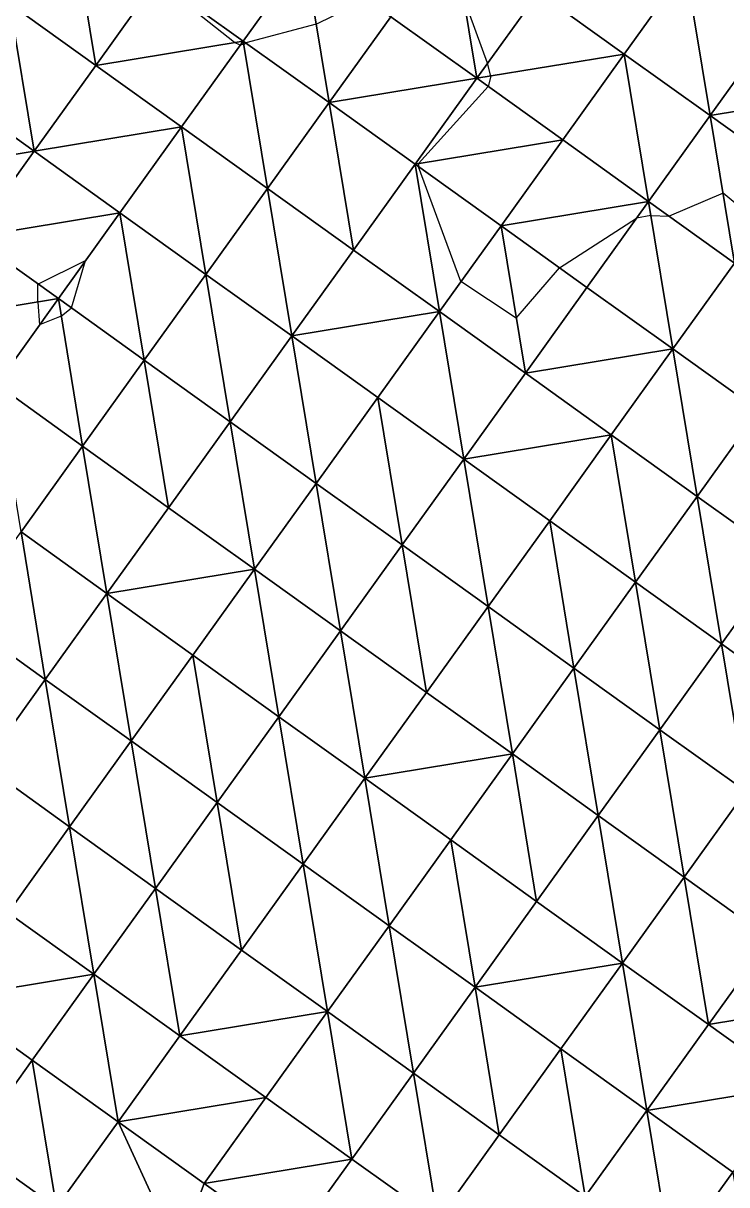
# Model space of a CAD drawing. Extents: x 452550 to 453808, y 451368 to 453069.
# Drawn here: x 453078.1 to 453144.6, y 452437.3 to 452547.2 of the extents above; entities that cross this region are included whole.
import ezdxf

# ---------------------------------------------------------------- set-up
doc = ezdxf.new("R2010")
doc.units = 0
doc.header["$LTSCALE"] = 0.35
doc.header["$MEASUREMENT"] = 0
doc.linetypes.add('DASHED', pattern=[5442.857143, 3628.571429, -1814.285714])
doc.layers.add('Default', color=42, linetype='Continuous', lineweight=25)
doc.layers.add('FPS_Contours-Minor', color=40, linetype='DASHED', lineweight=25)

msp = doc.modelspace()

# ---------------------------------------------------------------- linework, layer by layer
at = {"layer": 'Default', "color": 8, "linetype": 'Continuous', "lineweight": 25}
for points in [[(453084.92, 452543.22, 14.03), (453076.79, 452549.05, 14.04), (453082.62, 452557.18, 14.03)], [(453090.74, 452551.35, 14), (453084.92, 452543.22, 14.03), (453082.62, 452557.18, 14.03)], [(453120.95, 452541.99, 14.01), (453112.82, 452547.82, 14.02), (453118.65, 452555.95, 13.99)], [(453126.78, 452550.12, 13.97), (453120.95, 452541.99, 14.01), (453118.65, 452555.95, 13.99)], [(453098.87, 452545.52, 14), (453090.74, 452551.35, 14), (453104.7, 452553.65, 13.96)], [(453107, 452539.69, 14.05), (453098.87, 452545.52, 14), (453104.7, 452553.65, 13.96)], [(453112.82, 452547.82, 14.02), (453107, 452539.69, 14.05), (453104.7, 452553.65, 13.96)], [(453148.86, 452546.59, 14), (453140.73, 452552.42, 13.89), (453149.36, 452553.77, 13.92)], [(453134.9, 452544.29, 13.93), (453126.78, 452550.12, 13.97), (453140.73, 452552.42, 13.89)], [(453143.03, 452538.46, 13.99), (453134.9, 452544.29, 13.93), (453140.73, 452552.42, 13.89)], [(453148.86, 452546.59, 14), (453143.03, 452538.46, 13.99), (453140.73, 452552.42, 13.89)], [(453098.87, 452545.52, 14), (453084.92, 452543.22, 14.03), (453090.74, 452551.35, 14)], [(453134.9, 452544.29, 13.93), (453120.95, 452541.99, 14.01), (453126.78, 452550.12, 13.97)], [(453079.09, 452535.1, 14.03), (453070.96, 452540.93, 14.04), (453076.79, 452549.05, 14.04)], [(453084.92, 452543.22, 14.03), (453079.09, 452535.1, 14.03), (453076.79, 452549.05, 14.04)], [(453120.95, 452541.99, 14.01), (453107, 452539.69, 14.05), (453112.82, 452547.82, 14.02)], [(453156.98, 452540.76, 14.07), (453143.03, 452538.46, 13.99), (453148.86, 452546.59, 14)], [(453093.04, 452537.4, 14.03), (453084.92, 452543.22, 14.03), (453098.87, 452545.52, 14)], [(453101.17, 452531.57, 14.07), (453093.04, 452537.4, 14.03), (453098.87, 452545.52, 14)], [(453107, 452539.69, 14.05), (453101.17, 452531.57, 14.07), (453098.87, 452545.52, 14)], [(453129.08, 452536.16, 13.95), (453120.95, 452541.99, 14.01), (453134.9, 452544.29, 13.93)], [(453137.2, 452530.34, 14), (453129.08, 452536.16, 13.95), (453134.9, 452544.29, 13.93)], [(453143.03, 452538.46, 13.99), (453137.2, 452530.34, 14), (453134.9, 452544.29, 13.93)], [(453093.04, 452537.4, 14.03), (453079.09, 452535.1, 14.03), (453084.92, 452543.22, 14.03)], [(453115.12, 452533.87, 14), (453107, 452539.69, 14.05), (453120.95, 452541.99, 14.01)], [(453129.08, 452536.16, 13.95), (453115.12, 452533.87, 14), (453120.95, 452541.99, 14.01)], [(453079.09, 452535.1, 14.03), (453065.13, 452532.8, 14.05), (453070.96, 452540.93, 14.04)], [(453151.16, 452532.64, 13.99), (453143.03, 452538.46, 13.99), (453156.98, 452540.76, 14.07)], [(453109.29, 452525.74, 14.05), (453101.17, 452531.57, 14.07), (453107, 452539.69, 14.05)], [(453115.12, 452533.87, 14), (453109.29, 452525.74, 14.05), (453107, 452539.69, 14.05)], [(453145.33, 452524.51, 14.01), (453137.2, 452530.34, 14), (453143.03, 452538.46, 13.99)], [(453151.16, 452532.64, 13.99), (453145.33, 452524.51, 14.01), (453143.03, 452538.46, 13.99)], [(453087.21, 452529.27, 14.01), (453079.09, 452535.1, 14.03), (453093.04, 452537.4, 14.03)], [(453095.34, 452523.44, 14.07), (453087.21, 452529.27, 14.01), (453093.04, 452537.4, 14.03)], [(453101.17, 452531.57, 14.07), (453095.34, 452523.44, 14.07), (453093.04, 452537.4, 14.03)], [(453123.25, 452528.04, 13.97), (453115.12, 452533.87, 14), (453129.08, 452536.16, 13.95)], [(453137.2, 452530.34, 14), (453123.25, 452528.04, 13.97), (453129.08, 452536.16, 13.95)], [(453073.26, 452526.97, 14.03), (453065.13, 452532.8, 14.05), (453079.09, 452535.1, 14.03)], [(453087.21, 452529.27, 14.01), (453073.26, 452526.97, 14.03), (453079.09, 452535.1, 14.03)], [(453117.42, 452519.91, 14.01), (453109.29, 452525.74, 14.05), (453115.12, 452533.87, 14)], [(453123.25, 452528.04, 13.97), (453117.42, 452519.91, 14.01), (453115.12, 452533.87, 14)], [(453103.47, 452517.61, 14.07), (453095.34, 452523.44, 14.07), (453101.17, 452531.57, 14.07)], [(453109.29, 452525.74, 14.05), (453103.47, 452517.61, 14.07), (453101.17, 452531.57, 14.07)], [(453131.37, 452522.21, 14.01), (453123.25, 452528.04, 13.97), (453137.2, 452530.34, 14)], [(453139.5, 452516.38, 14.03), (453131.37, 452522.21, 14.01), (453137.2, 452530.34, 14)], [(453145.33, 452524.51, 14.01), (453139.5, 452516.38, 14.03), (453137.2, 452530.34, 14)], [(453081.39, 452521.14, 13.99), (453073.26, 452526.97, 14.03), (453087.21, 452529.27, 14.01)], [(453089.51, 452515.32, 14.06), (453081.39, 452521.14, 13.99), (453087.21, 452529.27, 14.01)], [(453095.34, 452523.44, 14.07), (453089.51, 452515.32, 14.06), (453087.21, 452529.27, 14.01)], [(453125.55, 452514.08, 14.02), (453117.42, 452519.91, 14.01), (453123.25, 452528.04, 13.97)], [(453131.37, 452522.21, 14.01), (453125.55, 452514.08, 14.02), (453123.25, 452528.04, 13.97)], [(453081.39, 452521.14, 13.99), (453067.43, 452518.85, 14.06), (453073.26, 452526.97, 14.03)], [(453117.42, 452519.91, 14.01), (453103.47, 452517.61, 14.07), (453109.29, 452525.74, 14.05)], [(453147.63, 452510.55, 14.02), (453139.5, 452516.38, 14.03), (453145.33, 452524.51, 14.01)], [(453097.64, 452509.49, 14.04), (453089.51, 452515.32, 14.06), (453095.34, 452523.44, 14.07)], [(453103.47, 452517.61, 14.07), (453097.64, 452509.49, 14.04), (453095.34, 452523.44, 14.07)], [(453139.5, 452516.38, 14.03), (453125.55, 452514.08, 14.02), (453131.37, 452522.21, 14.01)], [(453075.56, 452513.02, 14.02), (453067.43, 452518.85, 14.06), (453081.39, 452521.14, 13.99)], [(453083.68, 452507.19, 14.07), (453075.56, 452513.02, 14.02), (453081.39, 452521.14, 13.99)], [(453089.51, 452515.32, 14.06), (453083.68, 452507.19, 14.07), (453081.39, 452521.14, 13.99)], [(453111.59, 452511.79, 14.02), (453103.47, 452517.61, 14.07), (453117.42, 452519.91, 14.01)], [(453119.72, 452505.96, 14.02), (453111.59, 452511.79, 14.02), (453117.42, 452519.91, 14.01)], [(453125.55, 452514.08, 14.02), (453119.72, 452505.96, 14.02), (453117.42, 452519.91, 14.01)], [(453105.76, 452503.66, 14.03), (453097.64, 452509.49, 14.04), (453103.47, 452517.61, 14.07)], [(453111.59, 452511.79, 14.02), (453105.76, 452503.66, 14.03), (453103.47, 452517.61, 14.07)], [(453133.67, 452508.26, 14.03), (453125.55, 452514.08, 14.02), (453139.5, 452516.38, 14.03)], [(453141.8, 452502.43, 14.04), (453133.67, 452508.26, 14.03), (453139.5, 452516.38, 14.03)], [(453147.63, 452510.55, 14.02), (453141.8, 452502.43, 14.04), (453139.5, 452516.38, 14.03)], [(453091.81, 452501.36, 14.1), (453083.68, 452507.19, 14.07), (453089.51, 452515.32, 14.06)], [(453097.64, 452509.49, 14.04), (453091.81, 452501.36, 14.1), (453089.51, 452515.32, 14.06)], [(453133.67, 452508.26, 14.03), (453119.72, 452505.96, 14.02), (453125.55, 452514.08, 14.02)], [(453083.68, 452507.19, 14.07), (453077.86, 452499.06, 14.11), (453075.56, 452513.02, 14.02)], [(453113.89, 452497.83, 14.03), (453105.76, 452503.66, 14.03), (453111.59, 452511.79, 14.02)], [(453119.72, 452505.96, 14.02), (453113.89, 452497.83, 14.03), (453111.59, 452511.79, 14.02)], [(453149.93, 452496.6, 14.05), (453141.8, 452502.43, 14.04), (453147.63, 452510.55, 14.02)], [(453099.94, 452495.53, 14.04), (453091.81, 452501.36, 14.1), (453097.64, 452509.49, 14.04)], [(453105.76, 452503.66, 14.03), (453099.94, 452495.53, 14.04), (453097.64, 452509.49, 14.04)], [(453127.85, 452500.13, 14.03), (453119.72, 452505.96, 14.02), (453133.67, 452508.26, 14.03)], [(453135.97, 452494.3, 14.05), (453127.85, 452500.13, 14.03), (453133.67, 452508.26, 14.03)], [(453141.8, 452502.43, 14.04), (453135.97, 452494.3, 14.05), (453133.67, 452508.26, 14.03)], [(453085.98, 452493.24, 14.1), (453077.86, 452499.06, 14.11), (453083.68, 452507.19, 14.07)], [(453091.81, 452501.36, 14.1), (453085.98, 452493.24, 14.1), (453083.68, 452507.19, 14.07)], [(453122.02, 452492, 14.04), (453113.89, 452497.83, 14.03), (453119.72, 452505.96, 14.02)], [(453127.85, 452500.13, 14.03), (453122.02, 452492, 14.04), (453119.72, 452505.96, 14.02)], [(453108.06, 452489.71, 14.04), (453099.94, 452495.53, 14.04), (453105.76, 452503.66, 14.03)], [(453113.89, 452497.83, 14.03), (453108.06, 452489.71, 14.04), (453105.76, 452503.66, 14.03)], [(453144.1, 452488.47, 14.04), (453135.97, 452494.3, 14.05), (453141.8, 452502.43, 14.04)], [(453149.93, 452496.6, 14.05), (453144.1, 452488.47, 14.04), (453141.8, 452502.43, 14.04)], [(453099.94, 452495.53, 14.04), (453085.98, 452493.24, 14.1), (453091.81, 452501.36, 14.1)], [(453130.14, 452486.18, 14.05), (453122.02, 452492, 14.04), (453127.85, 452500.13, 14.03)], [(453135.97, 452494.3, 14.05), (453130.14, 452486.18, 14.05), (453127.85, 452500.13, 14.03)], [(453080.15, 452485.11, 14.12), (453072.03, 452490.94, 14.09), (453077.86, 452499.06, 14.11)], [(453085.98, 452493.24, 14.1), (453080.15, 452485.11, 14.12), (453077.86, 452499.06, 14.11)], [(453116.19, 452483.88, 14.04), (453108.06, 452489.71, 14.04), (453113.89, 452497.83, 14.03)], [(453122.02, 452492, 14.04), (453116.19, 452483.88, 14.04), (453113.89, 452497.83, 14.03)], [(453152.22, 452482.65, 14.03), (453144.1, 452488.47, 14.04), (453149.93, 452496.6, 14.05)], [(453094.11, 452487.41, 14.05), (453085.98, 452493.24, 14.1), (453099.94, 452495.53, 14.04)], [(453102.24, 452481.58, 14.05), (453094.11, 452487.41, 14.05), (453099.94, 452495.53, 14.04)], [(453108.06, 452489.71, 14.04), (453102.24, 452481.58, 14.05), (453099.94, 452495.53, 14.04)], [(453138.27, 452480.35, 14.02), (453130.14, 452486.18, 14.05), (453135.97, 452494.3, 14.05)], [(453144.1, 452488.47, 14.04), (453138.27, 452480.35, 14.02), (453135.97, 452494.3, 14.05)], [(453088.28, 452479.28, 14.06), (453080.15, 452485.11, 14.12), (453085.98, 452493.24, 14.1)], [(453094.11, 452487.41, 14.05), (453088.28, 452479.28, 14.06), (453085.98, 452493.24, 14.1)], [(453080.15, 452485.11, 14.12), (453074.33, 452476.98, 14.12), (453072.03, 452490.94, 14.09)], [(453124.32, 452478.05, 14.07), (453116.19, 452483.88, 14.04), (453122.02, 452492, 14.04)], [(453130.14, 452486.18, 14.05), (453124.32, 452478.05, 14.07), (453122.02, 452492, 14.04)], [(453110.36, 452475.75, 14.05), (453102.24, 452481.58, 14.05), (453108.06, 452489.71, 14.04)], [(453116.19, 452483.88, 14.04), (453110.36, 452475.75, 14.05), (453108.06, 452489.71, 14.04)], [(453146.4, 452474.52, 14.02), (453138.27, 452480.35, 14.02), (453144.1, 452488.47, 14.04)], [(453152.22, 452482.65, 14.03), (453146.4, 452474.52, 14.02), (453144.1, 452488.47, 14.04)], [(453096.41, 452473.45, 14.04), (453088.28, 452479.28, 14.06), (453094.11, 452487.41, 14.05)], [(453102.24, 452481.58, 14.05), (453096.41, 452473.45, 14.04), (453094.11, 452487.41, 14.05)], [(453132.44, 452472.22, 14.02), (453124.32, 452478.05, 14.07), (453130.14, 452486.18, 14.05)], [(453138.27, 452480.35, 14.02), (453132.44, 452472.22, 14.02), (453130.14, 452486.18, 14.05)], [(453082.45, 452471.15, 14.08), (453074.33, 452476.98, 14.12), (453080.15, 452485.11, 14.12)], [(453088.28, 452479.28, 14.06), (453082.45, 452471.15, 14.08), (453080.15, 452485.11, 14.12)], [(453124.32, 452478.05, 14.07), (453110.36, 452475.75, 14.05), (453116.19, 452483.88, 14.04)], [(453104.53, 452467.63, 14.05), (453096.41, 452473.45, 14.04), (453102.24, 452481.58, 14.05)], [(453110.36, 452475.75, 14.05), (453104.53, 452467.63, 14.05), (453102.24, 452481.58, 14.05)], [(453140.57, 452466.39, 14.02), (453132.44, 452472.22, 14.02), (453138.27, 452480.35, 14.02)], [(453146.4, 452474.52, 14.02), (453140.57, 452466.39, 14.02), (453138.27, 452480.35, 14.02)], [(453090.58, 452465.33, 14.06), (453082.45, 452471.15, 14.08), (453088.28, 452479.28, 14.06)], [(453096.41, 452473.45, 14.04), (453090.58, 452465.33, 14.06), (453088.28, 452479.28, 14.06)], [(453118.49, 452469.92, 14.05), (453110.36, 452475.75, 14.05), (453124.32, 452478.05, 14.07)], [(453126.61, 452464.1, 14.01), (453118.49, 452469.92, 14.05), (453124.32, 452478.05, 14.07)], [(453132.44, 452472.22, 14.02), (453126.61, 452464.1, 14.01), (453124.32, 452478.05, 14.07)], [(453082.45, 452471.15, 14.08), (453076.63, 452463.03, 14.08), (453074.33, 452476.98, 14.12)], [(453112.66, 452461.8, 14.02), (453104.53, 452467.63, 14.05), (453110.36, 452475.75, 14.05)], [(453118.49, 452469.92, 14.05), (453112.66, 452461.8, 14.02), (453110.36, 452475.75, 14.05)], [(453148.69, 452460.57, 14.08), (453140.57, 452466.39, 14.02), (453146.4, 452474.52, 14.02)], [(453098.71, 452459.5, 14.05), (453090.58, 452465.33, 14.06), (453096.41, 452473.45, 14.04)], [(453104.53, 452467.63, 14.05), (453098.71, 452459.5, 14.05), (453096.41, 452473.45, 14.04)], [(453084.75, 452457.2, 14.08), (453076.63, 452463.03, 14.08), (453082.45, 452471.15, 14.08)], [(453090.58, 452465.33, 14.06), (453084.75, 452457.2, 14.08), (453082.45, 452471.15, 14.08)], [(453134.74, 452458.27, 14.03), (453126.61, 452464.1, 14.01), (453132.44, 452472.22, 14.02)], [(453140.57, 452466.39, 14.02), (453134.74, 452458.27, 14.03), (453132.44, 452472.22, 14.02)], [(453120.79, 452455.97, 14.03), (453112.66, 452461.8, 14.02), (453118.49, 452469.92, 14.05)], [(453126.61, 452464.1, 14.01), (453120.79, 452455.97, 14.03), (453118.49, 452469.92, 14.05)], [(453106.83, 452453.67, 14.03), (453098.71, 452459.5, 14.05), (453104.53, 452467.63, 14.05)], [(453112.66, 452461.8, 14.02), (453106.83, 452453.67, 14.03), (453104.53, 452467.63, 14.05)], [(453142.87, 452452.44, 14.05), (453134.74, 452458.27, 14.03), (453140.57, 452466.39, 14.02)], [(453148.69, 452460.57, 14.08), (453142.87, 452452.44, 14.05), (453140.57, 452466.39, 14.02)], [(453092.88, 452451.37, 14.07), (453084.75, 452457.2, 14.08), (453090.58, 452465.33, 14.06)], [(453098.71, 452459.5, 14.05), (453092.88, 452451.37, 14.07), (453090.58, 452465.33, 14.06)], [(453134.74, 452458.27, 14.03), (453120.79, 452455.97, 14.03), (453126.61, 452464.1, 14.01)], [(453084.75, 452457.2, 14.08), (453070.8, 452454.9, 14.08), (453076.63, 452463.03, 14.08)], [(453114.96, 452447.84, 14.04), (453106.83, 452453.67, 14.03), (453112.66, 452461.8, 14.02)], [(453120.79, 452455.97, 14.03), (453114.96, 452447.84, 14.04), (453112.66, 452461.8, 14.02)], [(453156.82, 452454.74, 14.01), (453142.87, 452452.44, 14.05), (453148.69, 452460.57, 14.08)], [(453106.83, 452453.67, 14.03), (453092.88, 452451.37, 14.07), (453098.71, 452459.5, 14.05)], [(453128.91, 452450.14, 14.03), (453120.79, 452455.97, 14.03), (453134.74, 452458.27, 14.03)], [(453137.04, 452444.31, 14.02), (453128.91, 452450.14, 14.03), (453134.74, 452458.27, 14.03)], [(453142.87, 452452.44, 14.05), (453137.04, 452444.31, 14.02), (453134.74, 452458.27, 14.03)], [(453078.92, 452449.07, 14.07), (453070.8, 452454.9, 14.08), (453084.75, 452457.2, 14.08)], [(453087.05, 452443.25, 14.08), (453078.92, 452449.07, 14.07), (453084.75, 452457.2, 14.08)], [(453092.88, 452451.37, 14.07), (453087.05, 452443.25, 14.08), (453084.75, 452457.2, 14.08)], [(453123.08, 452442.02, 14.04), (453114.96, 452447.84, 14.04), (453120.79, 452455.97, 14.03)], [(453128.91, 452450.14, 14.03), (453123.08, 452442.02, 14.04), (453120.79, 452455.97, 14.03)], [(453078.92, 452449.07, 14.07), (453073.1, 452440.95, 14.08), (453070.8, 452454.9, 14.08)], [(453150.99, 452446.61, 14), (453142.87, 452452.44, 14.05), (453156.82, 452454.74, 14.01)], [(453101, 452445.54, 14.05), (453092.88, 452451.37, 14.07), (453106.83, 452453.67, 14.03)], [(453109.13, 452439.72, 14.05), (453101, 452445.54, 14.05), (453106.83, 452453.67, 14.03)], [(453114.96, 452447.84, 14.04), (453109.13, 452439.72, 14.05), (453106.83, 452453.67, 14.03)], [(453101, 452445.54, 14.05), (453087.05, 452443.25, 14.08), (453092.88, 452451.37, 14.07)], [(453150.99, 452446.61, 14), (453137.04, 452444.31, 14.02), (453142.87, 452452.44, 14.05)], [(453131.21, 452436.19, 14.05), (453123.08, 452442.02, 14.04), (453128.91, 452450.14, 14.03)], [(453137.04, 452444.31, 14.02), (453131.21, 452436.19, 14.05), (453128.91, 452450.14, 14.03)], [(453081.22, 452435.12, 14.1), (453073.1, 452440.95, 14.08), (453078.92, 452449.07, 14.07)], [(453087.05, 452443.25, 14.08), (453081.22, 452435.12, 14.1), (453078.92, 452449.07, 14.07)], [(453117.26, 452433.89, 14.07), (453109.13, 452439.72, 14.05), (453114.96, 452447.84, 14.04)], [(453123.08, 452442.02, 14.04), (453117.26, 452433.89, 14.07), (453114.96, 452447.84, 14.04)], [(453145.16, 452438.49, 14.01), (453137.04, 452444.31, 14.02), (453150.99, 452446.61, 14)], [(453095.18, 452437.42, 14.03), (453087.05, 452443.25, 14.08), (453101, 452445.54, 14.05)], [(453109.13, 452439.72, 14.05), (453095.18, 452437.42, 14.03), (453101, 452445.54, 14.05)], [(453139.34, 452430.36, 14.02), (453131.21, 452436.19, 14.05), (453137.04, 452444.31, 14.02)], [(453145.16, 452438.49, 14.01), (453139.34, 452430.36, 14.02), (453137.04, 452444.31, 14.02)], [(453092.71, 452430.86, 14.1), (453081.22, 452435.12, 14.1), (453087.05, 452443.25, 14.08)], [(453092.71, 452430.86, 14.1), (453087.05, 452443.25, 14.08), (453095.18, 452437.42, 14.03)], [(453131.21, 452436.19, 14.05), (453117.26, 452433.89, 14.07), (453123.08, 452442.02, 14.04)], [(453073.1, 452440.95, 14.08), (453081.22, 452435.12, 14.1), (453075.61, 452431.75, 14.07)], [(453103.3, 452431.59, 14.06), (453095.18, 452437.42, 14.03), (453109.13, 452439.72, 14.05)], [(453117.26, 452433.89, 14.07), (453103.3, 452431.59, 14.06), (453109.13, 452439.72, 14.05)], [(453147.46, 452424.53, 14.04), (453139.34, 452430.36, 14.02), (453145.16, 452438.49, 14.01)], [(453092.71, 452430.86, 14.1), (453095.18, 452437.42, 14.03), (453103.3, 452431.59, 14.06)]]:
    msp.add_3dface(points, dxfattribs=at)
at = {"layer": 'FPS_Contours-Minor', "color": 12, "linetype": 'Continuous', "lineweight": 25}
for p, q in [((453098.05, 452545.39, 14), (453090.66, 452551.23, 14)), ((453105.77, 452547.12, 14), (453110.52, 452549.47, 14)), ((453121.97, 452543.41, 14), (453119.68, 452549.71, 14)), ((453105.77, 452547.12, 14), (453099.12, 452545.34, 14)), ((453098.59, 452545.13, 14), (453098.05, 452545.39, 14)), ((453098.92, 452545.2, 14), (453098.59, 452545.13, 14)), ((453098.92, 452545.2, 14), (453099.12, 452545.34, 14)), ((453122.27, 452542.21, 14), (453121.97, 452543.41, 14)), ((453122.27, 452542.21, 14), (453122.02, 452541.23, 14)), ((453122.02, 452541.23, 14), (453115.44, 452533.92, 14)), ((453115.44, 452533.92, 14), (453115.45, 452533.63, 14)), ((453119.46, 452522.75, 14), (453115.45, 452533.63, 14)), ((453144.24, 452531.11, 14), (453139.15, 452528.94, 14)), ((453147.89, 452528.08, 14), (453144.24, 452531.11, 14)), ((453128.79, 452524.06, 14), (453136.07, 452528.76, 14)), ((453137.42, 452529, 14), (453136.07, 452528.76, 14)), ((453137.42, 452529, 14), (453139.15, 452528.94, 14)), ((453079.46, 452522.52, 14), (453083.97, 452524.74, 14)), ((453082.62, 452520.26, 14), (453083.97, 452524.74, 14)), ((453124.69, 452519.28, 14), (453128.79, 452524.06, 14)), ((453079.44, 452520.82, 14), (453079.46, 452522.52, 14)), ((453124.69, 452519.28, 14), (453119.46, 452522.75, 14)), ((453079.44, 452520.82, 14), (453079.6, 452518.65, 14)), ((453081.66, 452519.49, 14), (453082.62, 452520.26, 14)), ((453081.66, 452519.49, 14), (453079.6, 452518.65, 14))]:
    msp.add_line(p, q, dxfattribs=at)

doc.saveas('drawing.dxf')
